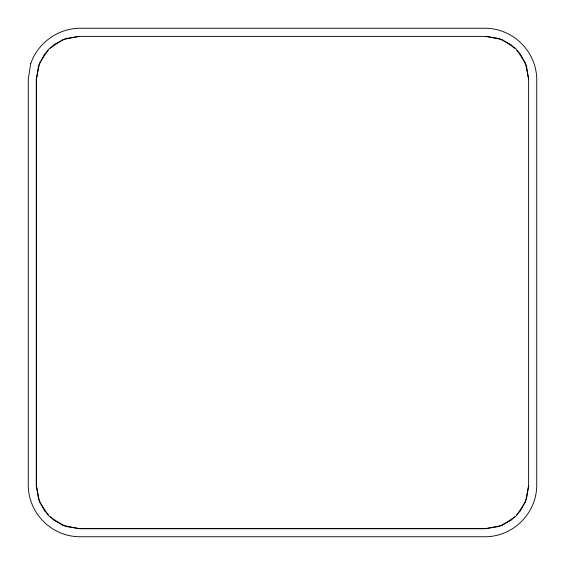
<?xml version="1.0" encoding="UTF-8"?>
<svg xmlns="http://www.w3.org/2000/svg" width="565" height="565" viewBox="0 0 565 565"><rect width="100%" height="100%" fill="white"/><g stroke="black" fill="none" stroke-linecap="round" stroke-linejoin="round"><path stroke-width="0.85" d="M36.52 78.5L38.491 66.063L44.586 54.092L48.152 50.525M528.48 486.5L526.509 498.937L520.414 510.908L516.848 514.475M528.692 485.639L525.415 502.116L516.078 516.078L502.116 525.415L485.639 528.692L79.361 528.692L62.885 525.415L48.922 516.078L39.585 502.116L36.308 485.639L36.308 79.361L39.585 62.885L48.922 48.922L62.885 39.585L79.361 36.308M50.525 48.152L54.092 44.586L66.063 38.491L78.5 36.52M514.475 516.848L510.908 520.414L498.937 526.509L486.5 528.48M79.333 36.386L485.667 36.386M79.333 528.614L485.667 528.614M486.5 36.52L498.937 38.491L510.908 44.586L514.475 48.152M78.5 528.48L66.063 526.509L54.092 520.414L50.525 516.848M485.639 36.308L502.116 39.585L516.078 48.922L525.415 62.885L528.692 79.361M516.848 50.525L520.414 54.092L526.509 66.063L528.48 78.5M48.152 514.475L44.586 510.908L38.491 498.937L36.52 486.5M528.614 79.333L528.614 485.667M36.386 79.333L36.386 485.667M30.75 63.548L28.25 79.333L28.25 485.667C28.646 513.444 51.556 536.355 79.333 536.75L485.667 536.75C513.444 536.355 536.355 513.444 536.75 485.667L536.75 79.333C536.355 51.556 513.444 28.646 485.667 28.25L79.333 28.25C57.637 28.653 37.834 43.039 30.75 63.548"/></g></svg>
